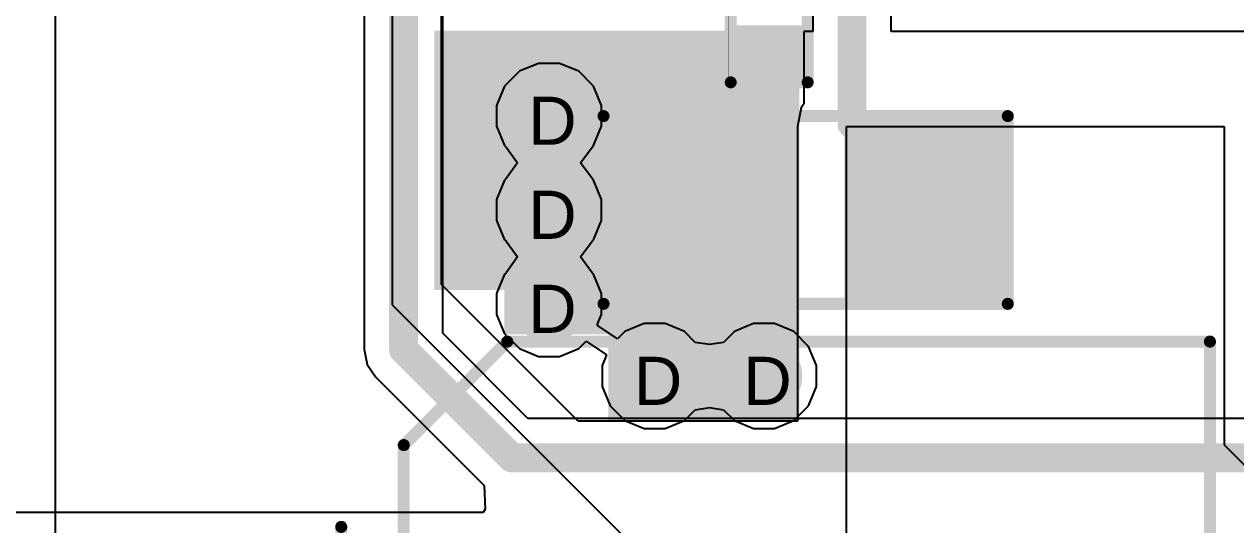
# Model space of a CAD drawing. Header units: inches. Extents: x 0 to 5401, y 0 to 5414.
# Drawn here: x 75.22 to 88.01, y 17.42 to 22.7 of the extents above; entities that cross this region are included whole.
import ezdxf

# ---------------------------------------------------------------- set-up
doc = ezdxf.new("R2010")
doc.units = ezdxf.units.IN
for name, color, linetype in [('Bottom Layer', 5, 'Continuous'), ('Bottom Solder', 6, 'Continuous'), ('Drill Drawing', 1, 'Continuous'), ('Layer 1', 16, 'Continuous'), ('Layer 2', 76, 'Continuous'), ('Top Layer', 1, 'Continuous'), ('Top Overlay', 2, 'Continuous'), ('Top Paste', 8, 'Continuous'), ('Top Solder', 216, 'Continuous'), ('Via Holes', 16, 'Continuous')]:
    doc.layers.add(name, color=color, linetype=linetype)
doc.styles.add('Arial', font='', dxfattribs={"height": 0.2})
doc.styles.get('Arial').set_extended_font_data('Arial')

# ---------------------------------------------------------------- blocks, each defined once
blk = doc.blocks.new('R___0402_99')
at = {"layer": 'Top Layer'}
for points in [[(-0.699, -0.318), (-0.699, 0.317), (-0.241, 0.317), (-0.241, -0.318)], [(0.241, -0.318), (0.241, 0.317), (0.699, 0.317), (0.699, -0.318)]]:
    blk.add_hatch(color=1, dxfattribs=at).paths.add_polyline_path(points)
at = {"layer": 'Top Paste'}
for points in [[(-0.699, -0.318), (-0.699, 0.317), (-0.241, 0.317), (-0.241, -0.318)], [(0.241, -0.318), (0.241, 0.317), (0.699, 0.317), (0.699, -0.318)]]:
    blk.add_hatch(color=8, dxfattribs=at).paths.add_polyline_path(points)
at = {"layer": 'Top Solder'}
for points in [[(-0.754, -0.373), (-0.754, 0.373), (-0.186, 0.373), (-0.186, -0.373)], [(0.186, -0.373), (0.186, 0.373), (0.754, 0.373), (0.754, -0.373)]]:
    blk.add_hatch(color=216, dxfattribs=at).paths.add_polyline_path(points)
at = {"layer": 'Top Overlay'}
for points in [[(-0.787, -0.406, 0.127, 0.127, 0), (-0.787, 0.406, 0.127, 0.127, 0)], [(0.787, 0.406, 0.127, 0.127, 0), (-0.787, 0.406, 0.127, 0.127, 0)], [(0.787, -0.406, 0.127, 0.127, 0), (0.787, 0.406, 0.127, 0.127, 0)], [(0.787, -0.406, 0.127, 0.127, 0), (-0.787, -0.406, 0.127, 0.127, 0)], [(0.813, -0.432, 0.00323, 0.00323, 0), (-0.813, -0.432, 0.00323, 0.00323, 0)]]:
    blk.add_lwpolyline(points, format="xyseb", dxfattribs=at)
for points in [[(-0.819, 0.406, 0.0635, 0.0635, 1), (-0.756, 0.406, 0.0635, 0.0635, 1)], [(-0.819, 0.406, 0.0635, 0.0635, 1), (-0.756, 0.406, 0.0635, 0.0635, 1)], [(0.756, 0.406, 0.0635, 0.0635, 1), (0.819, 0.406, 0.0635, 0.0635, 1)], [(0.756, 0.406, 0.0635, 0.0635, 1), (0.819, 0.406, 0.0635, 0.0635, 1)], [(-0.819, -0.406, 0.0635, 0.0635, 1), (-0.756, -0.406, 0.0635, 0.0635, 1)], [(-0.819, -0.406, 0.0635, 0.0635, 1), (-0.756, -0.406, 0.0635, 0.0635, 1)], [(0.756, -0.406, 0.0635, 0.0635, 1), (0.819, -0.406, 0.0635, 0.0635, 1)], [(0.756, -0.406, 0.0635, 0.0635, 1), (0.819, -0.406, 0.0635, 0.0635, 1)], [(-0.814, -0.432, 0.00161, 0.00161, 1), (-0.812, -0.432, 0.00161, 0.00161, 1)], [(0.812, -0.432, 0.00161, 0.00161, 1), (0.814, -0.432, 0.00161, 0.00161, 1)]]:
    blk.add_lwpolyline(points, format="xyseb", close=True, dxfattribs=at)
blk = doc.blocks.new('R___1206_103')
at = {"layer": 'Top Layer'}
for points in [[(-2.032, 0.889), (-0.508, 0.889), (-0.508, -0.889), (-2.032, -0.889)], [(0.508, 0.889), (2.032, 0.889), (2.032, -0.889), (0.508, -0.889)]]:
    blk.add_hatch(color=1, dxfattribs=at).paths.add_polyline_path(points)
at = {"layer": 'Top Paste'}
for points in [[(-2.032, 0.889), (-0.508, 0.889), (-0.508, -0.889), (-2.032, -0.889)], [(0.508, 0.889), (2.032, 0.889), (2.032, -0.889), (0.508, -0.889)]]:
    blk.add_hatch(color=8, dxfattribs=at).paths.add_polyline_path(points)
at = {"layer": 'Top Solder'}
for points in [[(-2.1336, 0.9906), (-0.4064, 0.9906), (-0.4064, -0.9906), (-2.1336, -0.9906)], [(0.4064, 0.9906), (2.1336, 0.9906), (2.1336, -0.9906), (0.4064, -0.9906)]]:
    blk.add_hatch(color=216, dxfattribs=at).paths.add_polyline_path(points)
at = {"layer": 'Top Overlay'}
for points in [[(-2.1336, -0.9906, 0.127, 0.127, 0), (-2.1336, 0.9906, 0.127, 0.127, 0)], [(-2.1336, 0.9906, 0.127, 0.127, 0), (2.1336, 0.9906, 0.127, 0.127, 0)], [(2.1336, -0.9906, 0.127, 0.127, 0), (2.1336, 0.9906, 0.127, 0.127, 0)], [(-2.1336, -0.9906, 0.127, 0.127, 0), (2.1336, -0.9906, 0.127, 0.127, 0)]]:
    blk.add_lwpolyline(points, format="xyseb", dxfattribs=at)
for points in [[(-2.16535, 0.9906, 0.0635, 0.0635, 1), (-2.10185, 0.9906, 0.0635, 0.0635, 1)], [(-2.16535, 0.9906, 0.0635, 0.0635, 1), (-2.10185, 0.9906, 0.0635, 0.0635, 1)], [(2.10185, 0.9906, 0.0635, 0.0635, 1), (2.16535, 0.9906, 0.0635, 0.0635, 1)], [(2.10185, 0.9906, 0.0635, 0.0635, 1), (2.16535, 0.9906, 0.0635, 0.0635, 1)], [(-2.16535, -0.9906, 0.0635, 0.0635, 1), (-2.10185, -0.9906, 0.0635, 0.0635, 1)], [(-2.16535, -0.9906, 0.0635, 0.0635, 1), (-2.10185, -0.9906, 0.0635, 0.0635, 1)], [(2.10185, -0.9906, 0.0635, 0.0635, 1), (2.16535, -0.9906, 0.0635, 0.0635, 1)], [(2.10185, -0.9906, 0.0635, 0.0635, 1), (2.16535, -0.9906, 0.0635, 0.0635, 1)]]:
    blk.add_lwpolyline(points, format="xyseb", close=True, dxfattribs=at)
blk = doc.blocks.new('UWX1E101MCL1GB__267')
at = {"layer": 'Top Layer'}
for points in [[(-1.15, 1.4), (-1.15, -1.4), (-6.15, -1.4), (-6.15, 1.4)], [(6.15, 1.4), (6.15, -1.4), (1.15, -1.4), (1.15, 1.4)]]:
    blk.add_hatch(color=1, dxfattribs=at).paths.add_polyline_path(points)
at = {"layer": 'Top Paste'}
for points in [[(-1.15, 1.4), (-1.15, -1.4), (-6.15, -1.4), (-6.15, 1.4)], [(6.15, 1.4), (6.15, -1.4), (1.15, -1.4), (1.15, 1.4)]]:
    blk.add_hatch(color=8, dxfattribs=at).paths.add_polyline_path(points)
at = {"layer": 'Top Solder'}
for points in [[(-1.048, 1.502), (-1.048, -1.502), (-6.252, -1.502), (-6.252, 1.502)], [(6.252, 1.502), (6.252, -1.502), (1.048, -1.502), (1.048, 1.502)]]:
    blk.add_hatch(color=216, dxfattribs=at).paths.add_polyline_path(points)
at = {"layer": 'Top Overlay'}
for points in [[(-4.242, 3.124, 0.127, 0.127, 0), (-3.15, 4.216, 0.127, 0.127, 0)], [(-3.15, 4.216, 0.127, 0.127, 0), (4.267, 4.216, 0.127, 0.127, 0)], [(4.267, 1.956, 0.127, 0.127, 0), (4.267, 4.216, 0.127, 0.127, 0)], [(-4.242, 2.083, 0.127, 0.127, 0), (-4.242, 3.124, 0.127, 0.127, 0)], [(-4.902, 1.651, 0.127, 0.127, 0), (-4.902, 2.261, 0.127, 0.127, 0)], [(-5.207, 1.956, 0.127, 0.127, 0), (-4.597, 1.956, 0.127, 0.127, 0)], [(4.267, -4.216, 0.127, 0.127, 0), (4.267, -1.956, 0.127, 0.127, 0)], [(-4.242, -3.124, 0.127, 0.127, 0), (-4.242, -2.083, 0.127, 0.127, 0)], [(-4.242, -3.124, 0.127, 0.127, 0), (-3.15, -4.216, 0.127, 0.127, 0)], [(-3.15, -4.216, 0.127, 0.127, 0), (4.267, -4.216, 0.127, 0.127, 0)]]:
    blk.add_lwpolyline(points, format="xyseb", dxfattribs=at)
for points in [[(-3.181, 4.216, 0.0635, 0.0635, 1), (-3.118, 4.216, 0.0635, 0.0635, 1)], [(-3.181, 4.216, 0.0635, 0.0635, 1), (-3.118, 4.216, 0.0635, 0.0635, 1)], [(4.235, 4.216, 0.0635, 0.0635, 1), (4.299, 4.216, 0.0635, 0.0635, 1)], [(4.235, 4.216, 0.0635, 0.0635, 1), (4.299, 4.216, 0.0635, 0.0635, 1)], [(-4.274, 3.124, 0.0635, 0.0635, 1), (-4.21, 3.124, 0.0635, 0.0635, 1)], [(-4.274, 3.124, 0.0635, 0.0635, 1), (-4.21, 3.124, 0.0635, 0.0635, 1)], [(-4.934, 2.261, 0.0635, 0.0635, 1), (-4.87, 2.261, 0.0635, 0.0635, 1)], [(-4.274, 2.083, 0.0635, 0.0635, 1), (-4.21, 2.083, 0.0635, 0.0635, 1)], [(-5.239, 1.956, 0.0635, 0.0635, 1), (-5.175, 1.956, 0.0635, 0.0635, 1)], [(-4.629, 1.956, 0.0635, 0.0635, 1), (-4.566, 1.956, 0.0635, 0.0635, 1)], [(4.235, 1.956, 0.0635, 0.0635, 1), (4.299, 1.956, 0.0635, 0.0635, 1)], [(-4.934, 1.651, 0.0635, 0.0635, 1), (-4.87, 1.651, 0.0635, 0.0635, 1)], [(4.235, -1.956, 0.0635, 0.0635, 1), (4.299, -1.956, 0.0635, 0.0635, 1)], [(-4.274, -2.083, 0.0635, 0.0635, 1), (-4.21, -2.083, 0.0635, 0.0635, 1)], [(-4.274, -3.124, 0.0635, 0.0635, 1), (-4.21, -3.124, 0.0635, 0.0635, 1)], [(-4.274, -3.124, 0.0635, 0.0635, 1), (-4.21, -3.124, 0.0635, 0.0635, 1)], [(-3.181, -4.216, 0.0635, 0.0635, 1), (-3.118, -4.216, 0.0635, 0.0635, 1)], [(-3.181, -4.216, 0.0635, 0.0635, 1), (-3.118, -4.216, 0.0635, 0.0635, 1)], [(4.235, -4.216, 0.0635, 0.0635, 1), (4.299, -4.216, 0.0635, 0.0635, 1)], [(4.235, -4.216, 0.0635, 0.0635, 1), (4.299, -4.216, 0.0635, 0.0635, 1)]]:
    blk.add_lwpolyline(points, format="xyseb", close=True, dxfattribs=at)

msp = doc.modelspace()

# ---------------------------------------------------------------- hatches: boundary and pattern name
at = {"layer": 'Bottom Layer'}
h = msp.add_hatch(color=5, dxfattribs=at)
edge = h.paths.add_edge_path()
edge.add_arc((80.759, 21.738), 0.3, 0, 360)
h = msp.add_hatch(color=5, dxfattribs=at)
edge = h.paths.add_edge_path()
edge.add_arc((80.759, 20.745), 0.3, 0, 360)
h = msp.add_hatch(color=5, dxfattribs=at)
edge = h.paths.add_edge_path()
edge.add_arc((80.759, 19.752), 0.3, 0, 360)
h = msp.add_hatch(color=5, dxfattribs=at)
edge = h.paths.add_edge_path()
edge.add_arc((81.873, 18.993), 0.3, 0, 360)
h = msp.add_hatch(color=5, dxfattribs=at)
edge = h.paths.add_edge_path()
edge.add_arc((83.029, 18.993), 0.3, 0, 360)
at = {"layer": 'Bottom Solder'}
h = msp.add_hatch(color=6, dxfattribs=at)
edge = h.paths.add_edge_path()
edge.add_arc((80.759, 21.738), 0.402, 0, 360)
h = msp.add_hatch(color=6, dxfattribs=at)
edge = h.paths.add_edge_path()
edge.add_arc((80.759, 20.745), 0.402, 0, 360)
h = msp.add_hatch(color=6, dxfattribs=at)
edge = h.paths.add_edge_path()
edge.add_arc((80.759, 19.752), 0.402, 0, 360)
h = msp.add_hatch(color=6, dxfattribs=at)
edge = h.paths.add_edge_path()
edge.add_arc((81.873, 18.993), 0.402, 0, 360)
h = msp.add_hatch(color=6, dxfattribs=at)
edge = h.paths.add_edge_path()
edge.add_arc((83.029, 18.993), 0.402, 0, 360)
at = {"layer": 'Layer 1'}
h = msp.add_hatch(color=16, dxfattribs=at)
edge = h.paths.add_edge_path()
edge.add_arc((80.759, 21.738), 0.3, 0, 360)
h = msp.add_hatch(color=16, dxfattribs=at)
edge = h.paths.add_edge_path()
edge.add_arc((80.759, 20.745), 0.3, 0, 360)
h = msp.add_hatch(color=16, dxfattribs=at)
edge = h.paths.add_edge_path()
edge.add_arc((80.759, 19.752), 0.3, 0, 360)
h = msp.add_hatch(color=16, dxfattribs=at)
edge = h.paths.add_edge_path()
edge.add_arc((81.873, 18.993), 0.3, 0, 360)
h = msp.add_hatch(color=16, dxfattribs=at)
edge = h.paths.add_edge_path()
edge.add_arc((83.029, 18.993), 0.3, 0, 360)
at = {"layer": 'Layer 2'}
h = msp.add_hatch(color=76, dxfattribs=at)
edge = h.paths.add_edge_path()
edge.add_arc((80.759, 21.738), 0.3, 0, 360)
h = msp.add_hatch(color=76, dxfattribs=at)
edge = h.paths.add_edge_path()
edge.add_arc((80.759, 20.745), 0.3, 0, 360)
h = msp.add_hatch(color=76, dxfattribs=at)
edge = h.paths.add_edge_path()
edge.add_arc((80.759, 19.752), 0.3, 0, 360)
h = msp.add_hatch(color=76, dxfattribs=at)
edge = h.paths.add_edge_path()
edge.add_arc((81.873, 18.993), 0.3, 0, 360)
h = msp.add_hatch(color=76, dxfattribs=at)
edge = h.paths.add_edge_path()
edge.add_arc((83.029, 18.993), 0.3, 0, 360)
at = {"layer": 'Top Layer'}
for points in [[(79.547, 19.899), (83.399, 19.899), (83.399, 22.638), (79.547, 22.638)], [(80.286, 19.431), (83.399, 19.431), (83.399, 22.638), (80.286, 22.638)], [(81.385, 18.523), (83.399, 18.523), (83.399, 22.638), (81.385, 22.638)]]:
    msp.add_hatch(color=1, dxfattribs=at).paths.add_polyline_path(points)
h = msp.add_hatch(color=1, dxfattribs=at)
edge = h.paths.add_edge_path()
edge.add_arc((80.759, 21.738), 0.3, 0, 360)
h = msp.add_hatch(color=1, dxfattribs=at)
edge = h.paths.add_edge_path()
edge.add_arc((80.759, 20.745), 0.3, 0, 360)
h = msp.add_hatch(color=1, dxfattribs=at)
edge = h.paths.add_edge_path()
edge.add_arc((80.759, 19.752), 0.3, 0, 360)
h = msp.add_hatch(color=1, dxfattribs=at)
edge = h.paths.add_edge_path()
edge.add_arc((81.873, 18.993), 0.3, 0, 360)
h = msp.add_hatch(color=1, dxfattribs=at)
edge = h.paths.add_edge_path()
edge.add_arc((83.029, 18.993), 0.3, 0, 360)
at = {"layer": 'Top Solder'}
h = msp.add_hatch(color=216, dxfattribs=at)
edge = h.paths.add_edge_path()
edge.add_arc((80.759, 21.738), 0.402, 0, 360)
h = msp.add_hatch(color=216, dxfattribs=at)
edge = h.paths.add_edge_path()
edge.add_arc((80.759, 20.745), 0.402, 0, 360)
h = msp.add_hatch(color=216, dxfattribs=at)
edge = h.paths.add_edge_path()
edge.add_arc((80.759, 19.752), 0.402, 0, 360)
h = msp.add_hatch(color=216, dxfattribs=at)
edge = h.paths.add_edge_path()
edge.add_arc((81.873, 18.993), 0.402, 0, 360)
h = msp.add_hatch(color=216, dxfattribs=at)
edge = h.paths.add_edge_path()
edge.add_arc((83.029, 18.993), 0.402, 0, 360)
at = {"layer": 'Via Holes'}
h = msp.add_hatch(color=7, dxfattribs=at)
edge = h.paths.add_edge_path()
edge.add_arc((80.759, 21.738), 0.15, 0, 360)
h = msp.add_hatch(color=7, dxfattribs=at)
edge = h.paths.add_edge_path()
edge.add_arc((80.759, 20.745), 0.15, 0, 360)
h = msp.add_hatch(color=7, dxfattribs=at)
edge = h.paths.add_edge_path()
edge.add_arc((80.759, 19.752), 0.15, 0, 360)
h = msp.add_hatch(color=7, dxfattribs=at)
edge = h.paths.add_edge_path()
edge.add_arc((81.873, 18.993), 0.15, 0, 360)
h = msp.add_hatch(color=7, dxfattribs=at)
edge = h.paths.add_edge_path()
edge.add_arc((83.029, 18.993), 0.15, 0, 360)

# ---------------------------------------------------------------- linework, layer by layer
at = {"layer": 'Bottom Layer'}
for p, q in [((78.808, 40.531), (78.808, 19.272)), ((79.636, 19.444), (79.636, 30.302)), ((80.536, 18.544), (79.636, 19.444)), ((78.808, 19.272), (78.839, 19.114)), ((78.839, 19.114), (78.929, 18.979)), ((78.929, 18.979), (80.072, 17.836)), ((112.808, 18.544), (80.536, 18.544)), ((80.072, 17.836), (80.085, 17.587)), ((80.063, 17.554), (43.216, 17.554)), ((80.085, 17.587), (80.063, 17.554))]:
    msp.add_line(p, q, dxfattribs=at)
for points in [[(79.222, 19.272, 0.305, 0.305, 0), (79.222, 40.531, 0.305, 0.305, 0)], [(79.222, 19.272, 0.305, 0.305, 0), (80.365, 18.129, 0.305, 0.305, 0)], [(80.365, 18.129, 0.305, 0.305, 0), (112.98, 18.129, 0.305, 0.305, 0)]]:
    msp.add_lwpolyline(points, format="xyseb", dxfattribs=at)
for points in [[(79.146, 19.272, 0.152, 0.152, 1), (79.298, 19.272, 0.152, 0.152, 1)], [(79.146, 19.272, 0.152, 0.152, 1), (79.298, 19.272, 0.152, 0.152, 1)], [(80.288, 18.129, 0.152, 0.152, 1), (80.441, 18.129, 0.152, 0.152, 1)], [(80.288, 18.129, 0.152, 0.152, 1), (80.441, 18.129, 0.152, 0.152, 1)]]:
    msp.add_lwpolyline(points, format="xyseb", close=True, dxfattribs=at)
at = {"layer": 'Layer 2'}
for p, q in [((80.648, 22.292), (80.445, 22.208)), ((80.869, 22.292), (80.648, 22.292)), ((81.072, 22.208), (80.869, 22.292)), ((80.445, 22.208), (80.289, 22.052)), ((81.228, 22.052), (81.072, 22.208)), ((80.289, 22.052), (80.205, 21.848)), ((81.313, 21.848), (81.228, 22.052)), ((80.205, 21.848), (80.205, 21.628)), ((81.313, 21.628), (81.313, 21.848)), ((80.205, 21.628), (80.289, 21.424)), ((81.228, 21.424), (81.313, 21.628)), ((80.289, 21.424), (80.306, 21.408)), ((80.306, 21.408), (80.425, 21.242)), ((81.092, 21.242), (81.212, 21.408)), ((81.212, 21.408), (81.228, 21.424)), ((80.425, 21.242), (80.306, 21.076)), ((81.212, 21.076), (81.092, 21.242)), ((80.289, 21.059), (80.205, 20.855)), ((80.306, 21.076), (80.289, 21.059)), ((81.228, 21.059), (81.212, 21.076)), ((81.313, 20.855), (81.228, 21.059)), ((80.205, 20.855), (80.205, 20.635)), ((81.313, 20.635), (81.313, 20.855)), ((80.205, 20.635), (80.289, 20.431)), ((81.228, 20.431), (81.313, 20.635)), ((80.289, 20.431), (80.306, 20.415)), ((80.306, 20.415), (80.425, 20.249)), ((81.092, 20.249), (81.212, 20.415)), ((81.212, 20.415), (81.228, 20.431)), ((80.425, 20.249), (80.306, 20.083)), ((81.212, 20.083), (81.092, 20.249)), ((80.306, 20.083), (80.289, 20.066)), ((81.228, 20.066), (81.212, 20.083)), ((80.289, 20.066), (80.205, 19.862)), ((81.313, 19.862), (81.228, 20.066)), ((80.205, 19.862), (80.205, 19.642)), ((81.313, 19.642), (81.313, 19.862)), ((80.205, 19.642), (80.289, 19.438)), ((81.265, 19.528), (81.284, 19.574)), ((81.284, 19.574), (81.313, 19.642)), ((80.289, 19.438), (80.445, 19.283)), ((81.48, 19.384), (81.265, 19.528)), ((81.559, 19.462), (81.48, 19.384)), ((81.763, 19.547), (81.559, 19.462)), ((81.983, 19.547), (81.763, 19.547)), ((82.187, 19.462), (81.983, 19.547)), ((82.301, 19.348), (82.187, 19.462)), ((82.715, 19.462), (82.6, 19.348)), ((82.918, 19.547), (82.715, 19.462)), ((83.139, 19.547), (82.918, 19.547)), ((83.342, 19.462), (83.139, 19.547)), ((83.498, 19.306), (83.342, 19.462)), ((81.072, 19.283), (81.151, 19.361)), ((81.151, 19.361), (81.366, 19.217)), ((82.451, 19.324), (82.301, 19.348)), ((82.6, 19.348), (82.451, 19.324)), ((80.445, 19.283), (80.648, 19.198)), ((80.648, 19.198), (80.869, 19.198)), ((80.869, 19.198), (81.072, 19.283)), ((81.366, 19.217), (81.347, 19.171)), ((83.583, 19.103), (83.498, 19.306)), ((81.347, 19.171), (81.319, 19.103)), ((81.319, 19.103), (81.319, 18.882)), ((83.583, 18.882), (83.583, 19.103)), ((81.319, 18.882), (81.403, 18.679)), ((83.498, 18.679), (83.583, 18.882)), ((81.403, 18.679), (81.559, 18.523)), ((83.342, 18.523), (83.498, 18.679)), ((82.187, 18.523), (82.301, 18.637)), ((82.301, 18.637), (82.451, 18.661)), ((82.451, 18.661), (82.6, 18.637)), ((82.6, 18.637), (82.715, 18.523)), ((81.559, 18.523), (81.763, 18.439)), ((81.763, 18.439), (81.983, 18.439)), ((81.983, 18.439), (82.187, 18.523)), ((82.715, 18.523), (82.918, 18.439)), ((82.918, 18.439), (83.139, 18.439)), ((83.139, 18.439), (83.342, 18.523))]:
    msp.add_line(p, q, dxfattribs=at)
at = {"layer": 'Top Layer'}
for p, q in [((75.548, 13.803), (75.548, 31.752)), ((79.104, 30.059), (79.104, 19.744)), ((79.622, 19.959), (79.622, 29.177)), ((84.37, 22.629), (84.37, 24.022)), ((83.541, 22.866), (83.541, 22.629)), ((83.541, 22.629), (83.448, 22.629)), ((83.448, 22.629), (83.448, 21.866)), ((90.255, 22.629), (84.37, 22.629)), ((83.42, 21.824), (83.38, 21.626)), ((83.448, 21.866), (83.42, 21.824)), ((83.38, 21.626), (83.38, 18.515)), ((83.898, 12.108), (83.898, 21.626)), ((83.898, 21.626), (87.883, 21.626)), ((87.883, 21.626), (87.883, 18.265)), ((81.066, 18.515), (79.622, 19.959)), ((79.104, 19.744), (82.317, 16.532)), ((83.38, 18.515), (81.066, 18.515)), ((87.883, 18.265), (89.617, 16.532))]:
    msp.add_line(p, q, dxfattribs=at)
for points in [[(83.956, 21.653, 0.305, 0.305, 0), (83.956, 24.466, 0.305, 0.305, 0)], [(83.956, 21.653, 0.305, 0.305, 0), (84.737, 20.872, 0.305, 0.305, 0)], [(84.737, 20.745, 0.305, 0.305, 0), (84.737, 20.872, 0.305, 0.305, 0)]]:
    msp.add_lwpolyline(points, format="xyseb", dxfattribs=at)
for points in [[(83.879, 21.653, 0.152, 0.152, 1), (84.032, 21.653, 0.152, 0.152, 1)], [(83.879, 21.653, 0.152, 0.152, 1), (84.032, 21.653, 0.152, 0.152, 1)], [(84.66, 20.872, 0.152, 0.152, 1), (84.813, 20.872, 0.152, 0.152, 1)], [(84.66, 20.872, 0.152, 0.152, 1), (84.813, 20.872, 0.152, 0.152, 1)], [(84.66, 20.745, 0.152, 0.152, 1), (84.813, 20.745, 0.152, 0.152, 1)]]:
    msp.add_lwpolyline(points, format="xyseb", close=True, dxfattribs=at)

# ---------------------------------------------------------------- block references
at = {"rotation": 270}
msp.add_blockref('R___0402_99', (83.082, 22.879), dxfattribs=at)
for name, p in [('R___1206_103', (83.467, 20.745)), ('UWX1E101MCL1GB__267', (83.467, 15.14))]:
    msp.add_blockref(name, p)

# ---------------------------------------------------------------- texts
at = {"layer": 'Drill Drawing', "style": 'Arial'}
for p in [(80.538, 21.433), (80.538, 20.44), (80.538, 19.448), (81.653, 18.688), (82.808, 18.688)]:
    msp.add_text('D', height=0.508, dxfattribs=at).set_placement(p)

doc.saveas('drawing.dxf')
